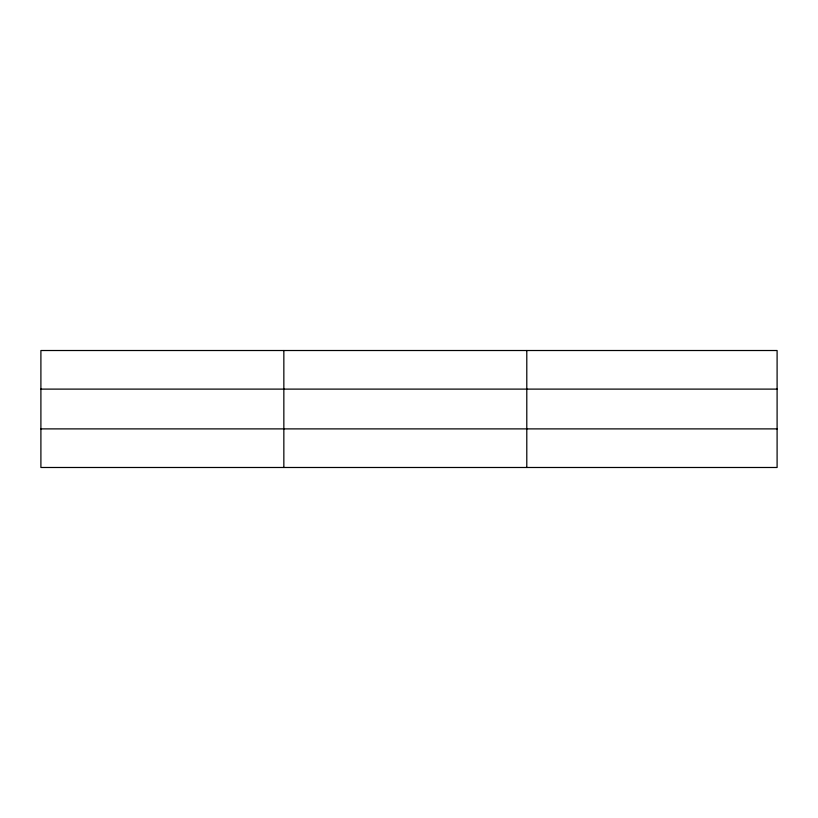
<?xml version="1.0" encoding="UTF-8"?>
<svg xmlns="http://www.w3.org/2000/svg" width="818" height="818" viewBox="0 0 818 818"><rect width="100%" height="100%" fill="white"/><g stroke="black" fill="none" stroke-linecap="round" stroke-linejoin="round"><path stroke-width="1.23" d="M283.846 350.513L283.846 467.487M526.792 350.513L526.792 467.487M777.1 428.888L777.1 467.487L40.9 467.487L40.9 350.513L777.1 350.513L777.1 428.888L40.9 428.888M40.9 389.112L777.1 389.112"/></g></svg>
